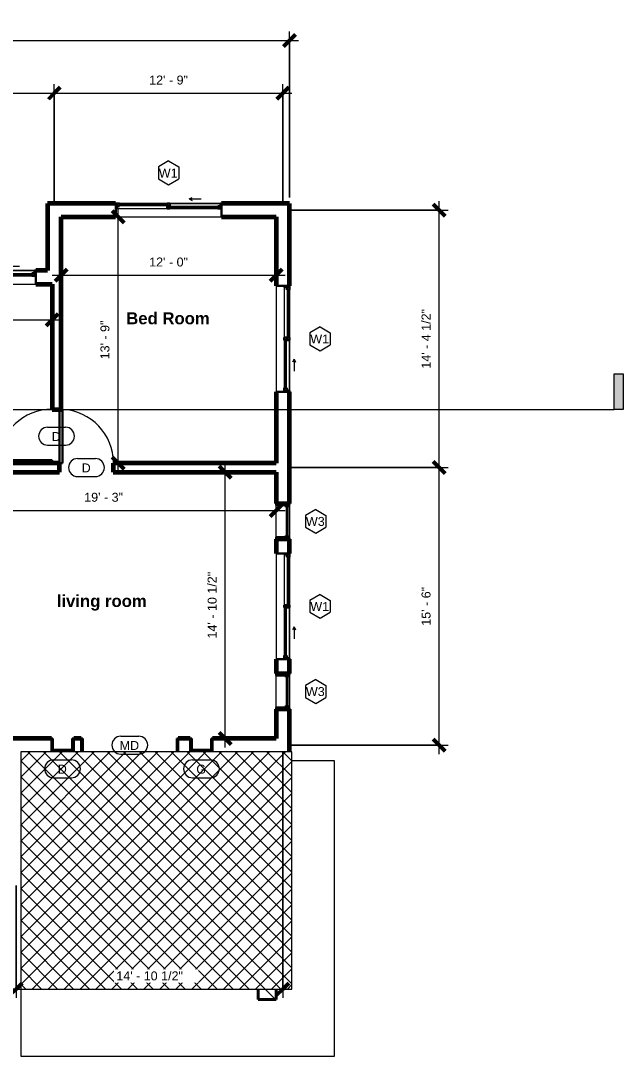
# Model space of a CAD drawing. Header units: inches. Extents: x -958 to -40, y -318 to 466.
# Drawn here: x -443 to -40, y -310 to 384 of the extents above; entities that cross this region are included whole.
import ezdxf

# ---------------------------------------------------------------- set-up
doc = ezdxf.new("R2010")
doc.units = ezdxf.units.IN
doc.header["$MEASUREMENT"] = 0
for name, color, linetype, lineweight in [('A-ANNO-DIMS', 211, 'Continuous', 9), ('A-ANNO-DIMS-64', 211, 'Continuous', 9), ('A-AREA-IDEN', 2, 'Continuous', 9), ('A-COLS', 52, 'Continuous', 9), ('A-DETL-GENF', 92, 'Continuous', 9), ('A-DETL-THIN', 151, 'Continuous', 9), ('A-DOOR', 31, 'Continuous', 18), ('A-DOOR-FRAM', 31, 'Continuous', 30), ('A-DOOR-GLAZ', 31, 'Continuous', 40), ('A-DOOR-IDEN', 31, 'Continuous', 9), ('A-FLOR', 192, 'Continuous', 18), ('A-GLAZ', 151, 'Continuous', 18), ('A-GLAZ-IDEN', 152, 'Continuous', 9), ('A-WALL', 113, 'Continuous', 18), ('G-ANNO-SYMB', 111, 'Continuous', 9)]:
    doc.layers.add(name, color=color, linetype=linetype, lineweight=lineweight)
doc.styles.add('Arial', font='arial.ttf', dxfattribs={"height": 6})
doc.styles.add('Arial_B', font='arialbd.ttf', dxfattribs={"height": 8})
doc.dimstyles.new('Linear_-_3_32__Arial', dxfattribs={"dimscale": 12, "dimtxt": 6.121556, "dimasz": 0.666667, "dimexe": 0.5, "dimexo": 0.333333, "dimgap": 0.333333, "dimtad": 1, "dimdec": 5, "dimrnd": 0.03125, "dimzin": 1, "dimdsep": 46, "dimlunit": 4, "dimtxsty": 'Arial', "dimblk1": 'OBLIQUE', "dimblk2": 'OBLIQUE', "dimsah": 1, "dimcen": 0.09, "dimdle": 0.5, "dimazin": 0, "dimtfac": 1, "dimtdec": 4, "dimtix": 1, "dimtmove": 0, "dimatfit": 3, "dimfxl": 1, "dimtvp": 1, "dimtfill": 1, "dimfrac": 2, "dimtolj": 1, "dimtzin": 0, "dimarcsym": 2})

# ---------------------------------------------------------------- blocks, each defined once
blk = doc.blocks.new('Single-Flush - 36_ x 84_-358465-2_GROUND FLOOR')
at = {"layer": 'A-DOOR', "lineweight": 30}
for p, q in [((16, -3), (16, -39.01)), ((18, -3), (16, -3)), ((18, -3), (18, -39.01)), ((18, -39.01), (16, -39.01))]:
    blk.add_line(p, q, dxfattribs=at)
at = {"layer": 'A-DOOR', "lineweight": 9}
blk.add_arc((18, -3), 36.07, 180, 266.82115, dxfattribs=at)
blk = doc.blocks.new('M_Door-Exterior-Double-Full Glass-Wood_Clad - 1600 x 2400mm-364325-2_GROUND FLOOR')
at = {"layer": 'A-DOOR-FRAM'}
for p, q in [((-31.5, 4.37), (-32.48, 4.37)), ((-32.48, 4.37), (-32.48, -4.63)), ((-31.5, -4.63), (-31.5, 4.37)), ((31.5, 4.37), (31.5, -4.63)), ((32.48, 4.37), (31.5, 4.37)), ((32.48, -4.63), (32.48, 4.37))]:
    blk.add_line(p, q, dxfattribs=at)
blk = doc.blocks.new('M_Door-Exterior-Side_Lite-Full Arch Glass-Wood_Clad - 330 x 2400mm-365594-2_GROUND FLOOR')
at = {"layer": 'A-DOOR', "lineweight": 30}
for p, q in [((-6.5, 4.37), (-6.5, 3)), ((-6.5, 3), (6.5, 3)), ((6.5, 3), (6.5, 4.37))]:
    blk.add_line(p, q, dxfattribs=at)
at = {"layer": 'A-DOOR-FRAM'}
for p, q in [((-7.48, 4.37), (-7.48, -4.63)), ((-6.5, -4.63), (-6.5, 4.37)), ((6.5, 4.37), (6.5, -4.63)), ((7.48, -4.63), (7.48, 4.37)), ((-7.48, -4.63), (-6.5, -4.63)), ((6.5, -4.63), (7.48, -4.63))]:
    blk.add_line(p, q, dxfattribs=at)
at = {"layer": 'A-DOOR-GLAZ'}
blk.add_line((-6.5, 3.69), (6.5, 3.69), dxfattribs=at)
blk = doc.blocks.new('M_Window-Sliding-Double - 1800 x 1200mm-371444-2_GROUND FLOOR')
at = {"layer": 'A-GLAZ'}
for p, q in [((13.72, 7.35), (15.72, 8.35)), ((13.72, 7.35), (15.72, 6.35)), ((13.72, 7.35), (21.72, 7.35)), ((35.43, 4.35), (-35.43, 4.35)), ((-35.43, -4.65), (35.43, -4.65))]:
    blk.add_line(p, q, dxfattribs=at)
at = {"layer": 'A-GLAZ', "lineweight": 30}
for p, q in [((-35.43, 4.35), (-35.43, -4.65)), ((-35.43, 4.35), (-32.93, 4.35)), ((-35.43, 0.85), (-34.68, 0.85)), ((-34.68, 4.35), (-34.68, 0.85)), ((-32.93, 2.6), (-34.68, 2.6)), ((-32.93, 4.35), (-32.93, 2.6)), ((-0.88, 0.85), (-0.88, 4.35)), ((-0.88, 4.35), (0.87, 4.35)), ((0.87, 2.6), (-0.88, 2.6)), ((-0.88, 0.85), (0.87, 0.85)), ((0.87, 4.35), (0.87, 0.85)), ((32.93, 2.6), (32.93, 0.85)), ((34.68, 2.6), (32.93, 2.6)), ((32.93, 0.85), (35.43, 0.85)), ((34.68, 4.35), (35.43, 4.35)), ((34.68, 4.35), (34.68, 0.85)), ((35.43, -4.65), (35.43, 4.35))]:
    blk.add_line(p, q, dxfattribs=at)
at = {"layer": 'A-GLAZ', "lineweight": 9}
for p, q in [((-34.68, 0.85), (-0.88, 0.85)), ((-32.93, 4.35), (-0.88, 4.35)), ((0.87, 4.35), (34.68, 4.35)), ((0.87, 0.85), (32.93, 0.85))]:
    blk.add_line(p, q, dxfattribs=at)
at = {"layer": 'A-GLAZ', "lineweight": 40}
for p, q in [((-32.93, 3.47), (-0.88, 3.47)), ((0.87, 1.73), (32.93, 1.73))]:
    blk.add_line(p, q, dxfattribs=at)
blk = doc.blocks.new('M_Window-Sliding-Double - 1500 x 1500mm-371600-2_GROUND FLOOR')
at = {"layer": 'A-GLAZ'}
for p, q in [((10.76, 7.35), (12.76, 8.35)), ((10.76, 7.35), (12.76, 6.35)), ((10.76, 7.35), (18.76, 7.35)), ((29.53, 4.35), (-29.53, 4.35)), ((-29.53, -4.65), (29.53, -4.65))]:
    blk.add_line(p, q, dxfattribs=at)
at = {"layer": 'A-GLAZ', "lineweight": 30}
for p, q in [((-29.53, 4.35), (-29.53, -4.65)), ((-29.53, 4.35), (-27.03, 4.35)), ((-29.53, 0.85), (-28.78, 0.85)), ((-28.78, 4.35), (-28.78, 0.85)), ((-27.03, 2.6), (-28.78, 2.6)), ((-27.03, 4.35), (-27.03, 2.6)), ((-0.88, 0.85), (-0.88, 4.35)), ((-0.88, 4.35), (0.87, 4.35)), ((0.87, 2.6), (-0.88, 2.6)), ((-0.88, 0.85), (0.87, 0.85)), ((0.87, 4.35), (0.87, 0.85)), ((27.03, 2.6), (27.03, 0.85)), ((28.78, 2.6), (27.03, 2.6)), ((27.03, 0.85), (29.53, 0.85)), ((28.78, 4.35), (29.53, 4.35)), ((28.78, 4.35), (28.78, 0.85)), ((29.53, -4.65), (29.53, 4.35))]:
    blk.add_line(p, q, dxfattribs=at)
at = {"layer": 'A-GLAZ', "lineweight": 9}
for p, q in [((-28.78, 0.85), (-0.88, 0.85)), ((-27.03, 4.35), (-0.88, 4.35)), ((0.87, 4.35), (28.78, 4.35)), ((0.87, 0.85), (27.03, 0.85))]:
    blk.add_line(p, q, dxfattribs=at)
at = {"layer": 'A-GLAZ', "lineweight": 40}
for p, q in [((-27.03, 3.47), (-0.88, 3.47)), ((0.87, 1.73), (27.03, 1.73))]:
    blk.add_line(p, q, dxfattribs=at)
blk = doc.blocks.new('Fixed - 24_ x 72_-371668-2_GROUND FLOOR')
at = {"layer": 'A-GLAZ', "lineweight": 30}
for p, q in [((-13.5, 4.5), (-12.75, 4.5)), ((-12.75, 2), (-12.75, 4.5)), ((-12.75, 3.75), (-12.75, 2)), ((-12.75, 3.75), (-11, 3.75)), ((-12.75, 2), (-11, 2)), ((-12.75, 2), (-12.25, 2)), ((-12.25, -4.5), (-12.25, 2)), ((-11, 3.75), (-11, 2)), ((8, 3.75), (8, 2)), ((9.75, 3.75), (8, 3.75)), ((9.75, 2), (8, 2)), ((9.25, 2), (9.75, 2)), ((9.25, 2), (9.25, -4.5)), ((9.75, 2), (9.75, 4.5)), ((10.5, 4.5), (9.75, 4.5)), ((9.75, 3.75), (9.75, 2)), ((-12.25, -4.5), (-13.5, -4.5)), ((9.25, -4.5), (10.5, -4.5))]:
    blk.add_line(p, q, dxfattribs=at)
at = {"layer": 'A-GLAZ', "lineweight": 40}
blk.add_line((-11, 2.875), (8, 2.875), dxfattribs=at)
blk = doc.blocks.new('Door Tag - Door Tag-41184-2_GROUND FLOOR')
at = {"layer": 'A-DOOR-IDEN'}
for p, q in [((-0.09375, 0.09375), (0.09375, 0.09375)), ((-0.09375, -0.09375), (0.09375, -0.09375))]:
    blk.add_line(p, q, dxfattribs=at)
for centre, start, end in [((-0.09375, 0), 90, 270), ((0.09375, 0), 270, 90)]:
    blk.add_arc(centre, 0.09375, start, end, dxfattribs=at)
blk = doc.blocks.new('Window Tag - Window Tag-41068-2_GROUND FLOOR')
at = {"layer": 'A-GLAZ-IDEN'}
for p, q in [((0, 0.125), (-0.107, 0.062)), ((0, 0.125), (0.107, 0.062)), ((-0.107, 0.062), (-0.107, -0.062)), ((0.107, 0.062), (0.107, -0.062)), ((-0.107, -0.062), (0, -0.125)), ((0, -0.125), (0.107, -0.062))]:
    blk.add_line(p, q, dxfattribs=at)
blk = doc.blocks.new('DIMBLOCK2-2_GROUND FLOOR')
at = {"layer": 'A-ANNO-DIMS-64'}
for p, q in [((-504.99, 261.02), (-504.99, 341.39)), ((-420.99, 261.02), (-420.99, 341.39)), ((-504.99, 335.39), (-420.99, 335.39)), ((-504.99, 335.39), (-504.99, 261.02)), ((-420.99, 335.39), (-420.99, 261.02))]:
    blk.add_line(p, q, dxfattribs=at)
at = {"layer": 'A-ANNO-DIMS-64', "lineweight": 50}
for p, q in [((-504.99, 335.39), (-508.99, 331.39)), ((-504.99, 335.39), (-500.99, 339.39)), ((-420.99, 335.39), (-424.99, 331.39)), ((-420.99, 335.39), (-416.99, 339.39))]:
    blk.add_line(p, q, dxfattribs=at)
at = {"layer": 'A-ANNO-DIMS-64', "color": 0, "insert": (-473.68, 347.18), "char_height": 6, "width": 25.654, "attachment_point": 1, "line_spacing_factor": 0.941778, "style": 'Arial', "bg_fill": 3, "box_fill_scale": 1.25, "bg_fill_color": 256, "bg_fill_true_color": 13158600, "bg_fill_transparency": 0}
blk.add_mtext('7\' - 0"', dxfattribs=at)
blk = doc.blocks.new('_Oblique')
at = {"color": 0, "linetype": 'ByBlock', "lineweight": -2}
blk.add_line((-0.5, -0.5), (0.5, 0.5), dxfattribs=at)
blk = doc.blocks.new('DIMBLOCK3-2_GROUND FLOOR')
at = {"layer": 'A-ANNO-DIMS-64'}
for p, q in [((-420.99, 261.02), (-420.99, 341.39)), ((-267.99, 261.02), (-267.99, 341.39)), ((-420.99, 335.39), (-261.99, 335.39)), ((-420.99, 335.39), (-420.99, 261.02)), ((-267.99, 335.39), (-267.99, 261.02))]:
    blk.add_line(p, q, dxfattribs=at)
at = {"layer": 'A-ANNO-DIMS-64', "lineweight": 50}
for p, q in [((-420.99, 335.39), (-424.99, 331.39)), ((-420.99, 335.39), (-416.99, 339.39)), ((-267.99, 335.39), (-271.99, 331.39)), ((-267.99, 335.39), (-263.99, 339.39))]:
    blk.add_line(p, q, dxfattribs=at)
at = {"layer": 'A-ANNO-DIMS-64', "color": 0, "insert": (-357.48, 347.18), "char_height": 6, "width": 31.1917, "attachment_point": 1, "line_spacing_factor": 0.941778, "style": 'Arial', "bg_fill": 3, "box_fill_scale": 1.25, "bg_fill_color": 256, "bg_fill_true_color": 13158600, "bg_fill_transparency": 0}
blk.add_mtext('12\' - 9"', dxfattribs=at)
blk = doc.blocks.new('DIMBLOCK4-2_GROUND FLOOR')
at = {"layer": 'A-ANNO-DIMS-64'}
for p, q in [((-263.99, 84.52), (-157.31, 84.52)), ((-163.31, 84.52), (-263.99, 84.52)), ((-163.31, -107.48), (-163.31, 84.52)), ((-263.99, -101.48), (-157.31, -101.48)), ((-163.31, -101.48), (-263.99, -101.48))]:
    blk.add_line(p, q, dxfattribs=at)
at = {"layer": 'A-ANNO-DIMS-64', "lineweight": 50}
for p, q in [((-163.31, 84.52), (-167.31, 88.52)), ((-163.31, 84.52), (-159.31, 80.52)), ((-163.31, -101.48), (-167.31, -97.48)), ((-163.31, -101.48), (-159.31, -105.48))]:
    blk.add_line(p, q, dxfattribs=at)
at = {"layer": 'A-ANNO-DIMS-64', "color": 0, "insert": (-175.1, -21.48), "char_height": 6, "width": 31.1917, "attachment_point": 1, "rotation": 90, "line_spacing_factor": 0.941778, "style": 'Arial', "bg_fill": 3, "box_fill_scale": 1.25, "bg_fill_color": 256, "bg_fill_true_color": 13158600, "bg_fill_transparency": 0}
blk.add_mtext('15\' - 6"', dxfattribs=at)
blk = doc.blocks.new('DIMBLOCK5-2_GROUND FLOOR')
at = {"layer": 'A-ANNO-DIMS-64'}
for p, q in [((-263.99, 257.02), (-157.31, 257.02)), ((-163.31, 257.02), (-263.99, 257.02)), ((-163.31, 84.52), (-163.31, 263.02)), ((-263.99, 84.52), (-157.31, 84.52)), ((-163.31, 84.52), (-263.99, 84.52))]:
    blk.add_line(p, q, dxfattribs=at)
at = {"layer": 'A-ANNO-DIMS-64', "lineweight": 50}
for p, q in [((-163.31, 257.02), (-167.31, 261.02)), ((-163.31, 257.02), (-159.31, 253.02)), ((-163.31, 84.52), (-167.31, 88.52)), ((-163.31, 84.52), (-159.31, 80.52))]:
    blk.add_line(p, q, dxfattribs=at)
at = {"layer": 'A-ANNO-DIMS-64', "color": 0, "insert": (-175.1, 150.8), "char_height": 6, "width": 47.9177, "attachment_point": 1, "rotation": 90, "line_spacing_factor": 0.941778, "style": 'Arial', "bg_fill": 3, "box_fill_scale": 1.25, "bg_fill_color": 256, "bg_fill_true_color": 13158600, "bg_fill_transparency": 0}
blk.add_mtext('14\' - 4 1/2"', dxfattribs=at)
blk = doc.blocks.new('DIMBLOCK7-2_GROUND FLOOR')
at = {"layer": 'A-ANNO-DIMS-64'}
for p, q in [((-548.49, -195.48), (-548.49, -270.9)), ((-548.49, -264.9), (-548.49, -195.48)), ((-446.49, -195.48), (-446.49, -270.9)), ((-446.49, -264.9), (-446.49, -195.48)), ((-548.49, -264.9), (-446.49, -264.9))]:
    blk.add_line(p, q, dxfattribs=at)
at = {"layer": 'A-ANNO-DIMS-64', "lineweight": 50}
for p, q in [((-548.49, -264.9), (-544.49, -260.9)), ((-446.49, -264.9), (-442.49, -260.9)), ((-548.49, -264.9), (-552.49, -268.9)), ((-446.49, -264.9), (-450.49, -268.9))]:
    blk.add_line(p, q, dxfattribs=at)
at = {"layer": 'A-ANNO-DIMS-64', "color": 0, "insert": (-508.18, -253.11), "char_height": 6, "width": 25.654, "attachment_point": 1, "line_spacing_factor": 0.941778, "style": 'Arial', "bg_fill": 3, "box_fill_scale": 1.25, "bg_fill_color": 256, "bg_fill_true_color": 13158600, "bg_fill_transparency": 0}
blk.add_mtext('8\' - 6"', dxfattribs=at)
blk = doc.blocks.new('DIMBLOCK8-2_GROUND FLOOR')
at = {"layer": 'A-ANNO-DIMS-64'}
for p, q in [((-267.99, -105.48), (-267.99, -270.9)), ((-267.99, -264.9), (-267.99, -105.48)), ((-446.49, -195.48), (-446.49, -270.9)), ((-446.49, -264.9), (-446.49, -195.48)), ((-446.49, -264.9), (-261.99, -264.9))]:
    blk.add_line(p, q, dxfattribs=at)
at = {"layer": 'A-ANNO-DIMS-64', "lineweight": 50}
for p, q in [((-446.49, -264.9), (-442.49, -260.9)), ((-267.99, -264.9), (-263.99, -260.9)), ((-446.49, -264.9), (-450.49, -268.9)), ((-267.99, -264.9), (-271.99, -268.9))]:
    blk.add_line(p, q, dxfattribs=at)
at = {"layer": 'A-ANNO-DIMS-64', "color": 0, "insert": (-379.51, -253.11), "char_height": 6, "width": 53.4553, "attachment_point": 1, "line_spacing_factor": 0.941778, "style": 'Arial', "bg_fill": 3, "box_fill_scale": 1.25, "bg_fill_color": 256, "bg_fill_true_color": 13158600, "bg_fill_transparency": 0}
blk.add_mtext('14\' - 10 1/2"', dxfattribs=at)
blk = doc.blocks.new('DIMBLOCK11-2_GROUND FLOOR')
at = {"layer": 'A-ANNO-DIMS-64', "lineweight": 50}
for p, q in [((-503.49, 183.51), (-499.49, 187.51)), ((-422.49, 183.51), (-418.49, 187.51)), ((-503.49, 183.51), (-507.49, 179.51)), ((-422.49, 183.51), (-426.49, 179.51))]:
    blk.add_line(p, q, dxfattribs=at)
at = {"layer": 'A-ANNO-DIMS-64'}
for p, q in [((-509.49, 183.51), (-416.49, 183.51)), ((-503.49, 185.17), (-503.49, 177.51)), ((-503.49, 183.51), (-503.49, 185.17)), ((-422.49, 185.17), (-422.49, 177.51)), ((-422.49, 183.51), (-422.49, 185.17))]:
    blk.add_line(p, q, dxfattribs=at)
at = {"layer": 'A-ANNO-DIMS-64', "color": 0, "insert": (-473.68, 195.3), "char_height": 6, "width": 25.654, "attachment_point": 1, "line_spacing_factor": 0.941778, "style": 'Arial', "bg_fill": 3, "box_fill_scale": 1.25, "bg_fill_color": 256, "bg_fill_true_color": 13158600, "bg_fill_transparency": 0}
blk.add_mtext('6\' - 9"', dxfattribs=at)
blk = doc.blocks.new('DIMBLOCK13-2_GROUND FLOOR')
at = {"layer": 'A-ANNO-DIMS-64', "lineweight": 50}
for p, q in [((-416.49, 213.46), (-412.49, 217.46)), ((-272.49, 213.46), (-268.49, 217.46)), ((-416.49, 213.46), (-420.49, 209.46)), ((-272.49, 213.46), (-276.49, 209.46))]:
    blk.add_line(p, q, dxfattribs=at)
at = {"layer": 'A-ANNO-DIMS-64'}
for p, q in [((-422.49, 213.46), (-266.49, 213.46)), ((-416.49, 215.12), (-416.49, 207.46)), ((-416.49, 213.46), (-416.49, 215.12)), ((-272.49, 215.12), (-272.49, 207.46)), ((-272.49, 213.46), (-272.49, 215.12))]:
    blk.add_line(p, q, dxfattribs=at)
at = {"layer": 'A-ANNO-DIMS-64', "color": 0, "insert": (-357.48, 225.25), "char_height": 6, "width": 31.1917, "attachment_point": 1, "line_spacing_factor": 0.941778, "style": 'Arial', "bg_fill": 3, "box_fill_scale": 1.25, "bg_fill_color": 256, "bg_fill_true_color": 13158600, "bg_fill_transparency": 0}
blk.add_mtext('12\' - 0"', dxfattribs=at)
blk = doc.blocks.new('DIMBLOCK14-2_GROUND FLOOR')
at = {"layer": 'A-ANNO-DIMS-64'}
for p, q in [((-378.31, 81.52), (-378.31, 258.52)), ((-379.97, 252.52), (-372.31, 252.52)), ((-378.31, 252.52), (-379.97, 252.52)), ((-379.97, 87.52), (-372.31, 87.52)), ((-378.31, 87.52), (-379.97, 87.52))]:
    blk.add_line(p, q, dxfattribs=at)
at = {"layer": 'A-ANNO-DIMS-64', "lineweight": 50}
for p, q in [((-378.31, 252.52), (-382.31, 256.52)), ((-378.31, 252.52), (-374.31, 248.52)), ((-378.31, 87.52), (-382.31, 91.52)), ((-378.31, 87.52), (-374.31, 83.52))]:
    blk.add_line(p, q, dxfattribs=at)
at = {"layer": 'A-ANNO-DIMS-64', "color": 0, "insert": (-390.1, 157.02), "char_height": 6, "width": 31.1917, "attachment_point": 1, "rotation": 90, "line_spacing_factor": 0.941778, "style": 'Arial', "bg_fill": 3, "box_fill_scale": 1.25, "bg_fill_color": 256, "bg_fill_true_color": 13158600, "bg_fill_transparency": 0}
blk.add_mtext('13\' - 9"', dxfattribs=at)
blk = doc.blocks.new('DIMBLOCK15-2_GROUND FLOOR')
at = {"layer": 'A-ANNO-DIMS-64', "lineweight": 50}
for p, q in [((-306.56, 81.52), (-310.56, 85.52)), ((-306.56, 81.52), (-302.56, 77.52)), ((-306.56, -96.98), (-310.56, -92.98)), ((-306.56, -96.98), (-302.56, -100.98))]:
    blk.add_line(p, q, dxfattribs=at)
at = {"layer": 'A-ANNO-DIMS-64'}
for p, q in [((-306.56, -102.98), (-306.56, 87.52)), ((-308.21, 81.52), (-300.56, 81.52)), ((-306.56, 81.52), (-308.21, 81.52)), ((-308.21, -96.98), (-300.56, -96.98)), ((-306.56, -96.98), (-308.21, -96.98))]:
    blk.add_line(p, q, dxfattribs=at)
at = {"layer": 'A-ANNO-DIMS-64', "color": 0, "insert": (-318.35, -30.01), "char_height": 6, "width": 53.4553, "attachment_point": 1, "rotation": 90, "line_spacing_factor": 0.941778, "style": 'Arial', "bg_fill": 3, "box_fill_scale": 1.25, "bg_fill_color": 256, "bg_fill_true_color": 13158600, "bg_fill_transparency": 0}
blk.add_mtext('14\' - 10 1/2"', dxfattribs=at)
blk = doc.blocks.new('DIMBLOCK16-2_GROUND FLOOR')
at = {"layer": 'A-ANNO-DIMS-64'}
for p, q in [((-509.49, 55.82), (-266.49, 55.82)), ((-503.49, 57.48), (-503.49, 49.82)), ((-503.49, 55.82), (-503.49, 57.48)), ((-272.49, 55.27), (-272.49, 61.82)), ((-272.49, 55.82), (-272.49, 55.27))]:
    blk.add_line(p, q, dxfattribs=at)
at = {"layer": 'A-ANNO-DIMS-64', "lineweight": 50}
for p, q in [((-503.49, 55.82), (-507.49, 51.82)), ((-503.49, 55.82), (-499.49, 59.82)), ((-272.49, 55.82), (-276.49, 51.82)), ((-272.49, 55.82), (-268.49, 59.82))]:
    blk.add_line(p, q, dxfattribs=at)
at = {"layer": 'A-ANNO-DIMS-64', "color": 0, "insert": (-400.98, 67.61), "char_height": 6, "width": 31.1917, "attachment_point": 1, "line_spacing_factor": 0.941778, "style": 'Arial', "bg_fill": 3, "box_fill_scale": 1.25, "bg_fill_color": 256, "bg_fill_true_color": 13158600, "bg_fill_transparency": 0}
blk.add_mtext('19\' - 3"', dxfattribs=at)
blk = doc.blocks.new('Section - 3_32_ x 3_8_-54337-2_GROUND FLOOR')
at = {"layer": 'G-ANNO-SYMB'}
blk.add_hatch(color=256, dxfattribs=at).paths.add_polyline_path([(0, 0.375), (0, 0), (-0.09375, 0), (-0.09375, 0.375)], flags=0)
for p, q in [((0, 0.375), (-0.09375, 0.375)), ((-0.09375, 0.375), (-0.09375, 0)), ((0, 0), (0, 0.375)), ((-0.09375, 0), (0, 0))]:
    blk.add_line(p, q, dxfattribs=at)
blk = doc.blocks.new('DIMBLOCK30-2_GROUND FLOOR')
at = {"layer": 'A-ANNO-DIMS-64'}
for p, q in [((-710.49, 265.52), (-710.49, 376.66)), ((-263.49, 265.52), (-263.49, 376.66)), ((-716.49, 370.66), (-257.49, 370.66)), ((-710.49, 370.66), (-710.49, 265.52)), ((-263.49, 370.66), (-263.49, 265.52))]:
    blk.add_line(p, q, dxfattribs=at)
at = {"layer": 'A-ANNO-DIMS-64', "lineweight": 50}
for p, q in [((-710.49, 370.66), (-714.49, 366.66)), ((-710.49, 370.66), (-706.49, 374.66)), ((-263.49, 370.66), (-267.49, 366.66)), ((-263.49, 370.66), (-259.49, 374.66))]:
    blk.add_line(p, q, dxfattribs=at)
at = {"layer": 'A-ANNO-DIMS-64', "color": 0, "insert": (-499.98, 382.45), "char_height": 6, "width": 31.1917, "attachment_point": 1, "line_spacing_factor": 0.941778, "style": 'Arial', "bg_fill": 3, "box_fill_scale": 1.25, "bg_fill_color": 256, "bg_fill_true_color": 13158600, "bg_fill_transparency": 0}
blk.add_mtext('37\' - 3"', dxfattribs=at)
blk = doc.blocks.new('DIMBLOCK31-2_GROUND FLOOR')
at = {"layer": 'A-ANNO-DIMS-64', "lineweight": 50}
for p, q in [((-896.72, 261.52), (-900.72, 265.52)), ((-896.72, 261.52), (-892.72, 257.52)), ((-896.72, -264.9), (-900.72, -260.9)), ((-896.72, -264.9), (-892.72, -268.9))]:
    blk.add_line(p, q, dxfattribs=at)
at = {"layer": 'A-ANNO-DIMS-64'}
for p, q in [((-896.72, 267.52), (-896.72, -270.9)), ((-714.49, 261.52), (-902.72, 261.52)), ((-896.72, 261.52), (-714.49, 261.52)), ((-447.49, -264.9), (-902.72, -264.9)), ((-896.72, -264.9), (-447.49, -264.9))]:
    blk.add_line(p, q, dxfattribs=at)
at = {"layer": 'A-ANNO-DIMS-64', "color": 0, "insert": (-908.51, -28.58), "char_height": 6, "width": 64.5306, "attachment_point": 1, "rotation": 90, "line_spacing_factor": 0.941778, "style": 'Arial', "bg_fill": 3, "box_fill_scale": 1.25, "bg_fill_color": 256, "bg_fill_true_color": 13158600, "bg_fill_transparency": 0}
blk.add_mtext('43\' - 10 13/32"', dxfattribs=at)

msp = doc.modelspace()

# ---------------------------------------------------------------- hatches: boundary and pattern name
at = {"layer": 'A-COLS'}
h = msp.add_hatch(dxfattribs=at)
h.set_pattern_fill('FP_1', color=256, style=0, pattern_type=2)
h.set_pattern_definition([(135, (0, 0), (-5.34148, -5.34148), [])])
h.paths.add_polyline_path([(-272.405963, -272.007205), (-272.405963, -264.897143), (-284.405963, -264.897143), (-284.405963, -272.007205)], flags=0)
at = {"layer": 'A-DETL-GENF'}
h = msp.add_hatch(dxfattribs=at)
h.set_pattern_fill('FP_2', style=0, pattern_type=2)
h.set_pattern_definition([(45, (0, 0), (-5.34148, 5.34148), []), (135, (0, 0), (-5.34148, -5.34148), [])])
h.paths.add_polyline_path([(-261.985972, -264.897143), (-261.985972, -105.983787), (-443.485972, -105.983787), (-443.485972, -264.897143), (-272.405963, -264.897143)], flags=0)

# ---------------------------------------------------------------- linework, layer by layer
at = {"layer": 'A-COLS', "lineweight": 40}
for p, q in [((-284.405963, -264.897143), (-284.405963, -272.007205)), ((-272.405963, -272.007205), (-272.405963, -264.897143)), ((-284.405963, -272.007205), (-272.405963, -272.007205))]:
    msp.add_line(p, q, dxfattribs=at)
at = {"layer": 'A-DETL-THIN'}
for p, q in [((-261.985972, -105.983787), (-443.485972, -105.983787)), ((-443.485972, -105.983787), (-443.485972, -264.897143)), ((-261.985972, -264.897143), (-261.985972, -105.983787)), ((-443.485972, -264.897143), (-261.985972, -264.897143))]:
    msp.add_line(p, q, dxfattribs=at)
at = {"layer": 'A-FLOR'}
for p, q in [((-233.485972, -111.983787), (-261.985972, -111.983787)), ((-233.485972, -309.983787), (-233.485972, -111.983787)), ((-443.485972, -264.897143), (-443.485972, -309.983787)), ((-443.485972, -309.983787), (-233.485972, -309.983787))]:
    msp.add_line(p, q, dxfattribs=at)
at = {"layer": 'A-WALL', "lineweight": 60}
for p, q in [((-425.485972, 261.516213), (-425.485972, 216.516213)), ((-379.919043, 261.516213), (-425.485972, 261.516213)), ((-263.485972, 261.516213), (-309.052901, 261.516213)), ((-263.485972, 206.199284), (-263.485972, 261.516213)), ((-416.485972, 252.516213), (-379.919043, 252.516213)), ((-416.485972, 123.516213), (-416.485972, 252.516213)), ((-309.052901, 252.516213), (-272.485972, 252.516213)), ((-272.485972, 252.516213), (-272.485972, 206.199284)), ((-425.485972, 216.516213), (-433.458413, 216.516213)), ((-433.458413, 207.516213), (-422.485972, 207.516213)), ((-422.485972, 207.516213), (-422.485972, 123.516213)), ((-272.485972, 135.333142), (-272.485972, 87.516213)), ((-263.485972, 60.516213), (-263.485972, 135.333142)), ((-422.485972, 123.516213), (-416.485972, 123.516213)), ((-417.485972, 87.516213), (-503.485972, 87.516213)), ((-417.485972, 81.516213), (-417.485972, 87.516213)), ((-272.485972, 87.516213), (-381.485972, 87.516213)), ((-381.485972, 87.516213), (-381.485972, 81.516213)), ((-503.485972, 81.516213), (-417.485972, 81.516213)), ((-381.485972, 81.516213), (-272.485972, 81.516213)), ((-272.485972, 81.516213), (-272.485972, 60.516213)), ((-272.485972, 60.516213), (-263.485972, 60.516213)), ((-272.485972, 36.516213), (-272.485972, 26.949284)), ((-263.485972, 36.516213), (-272.485972, 36.516213)), ((-263.485972, 26.949284), (-263.485972, 36.516213)), ((-272.485972, -43.916858), (-272.485972, -53.483787)), ((-263.485972, -53.483787), (-263.485972, -43.916858)), ((-272.485972, -53.483787), (-263.485972, -53.483787)), ((-272.485972, -77.483787), (-272.485972, -96.983787)), ((-263.485972, -77.483787), (-272.485972, -77.483787)), ((-263.485972, -105.983787), (-263.485972, -77.483787)), ((-422.966287, -96.983787), (-503.485972, -96.983787)), ((-402.966287, -96.983787), (-408.005657, -96.983787)), ((-329.966287, -96.983787), (-338.005657, -96.983787)), ((-272.485972, -96.983787), (-315.005657, -96.983787))]:
    msp.add_line(p, q, dxfattribs=at)
at = {"layer": 'A-WALL'}
for p, q in [((-272.485972, 36.516213), (-272.485972, 60.516213)), ((-263.485972, 60.516213), (-263.485972, 36.516213)), ((-272.485972, -77.483787), (-272.485972, -53.483787)), ((-263.485972, -53.483787), (-263.485972, -77.483787))]:
    msp.add_line(p, q, dxfattribs=at)

# ---------------------------------------------------------------- block references
at = {"layer": 'A-DOOR'}
for name, p, rotation in [('Single-Flush - 36_ x 84_-358465-2_GROUND FLOOR', (-419.485972, 105.516213), 269.9999999999999), ('Single-Flush - 36_ x 84_-358465-2_GROUND FLOOR', (-399.485972, 84.516213), 180), ('M_Door-Exterior-Side_Lite-Full Arch Glass-Wood_Clad - 330 x 2400mm-365594-2_GROUND FLOOR', (-415.485972, -101.608787), 180), ('M_Door-Exterior-Side_Lite-Full Arch Glass-Wood_Clad - 330 x 2400mm-365594-2_GROUND FLOOR', (-322.485972, -101.608787), 180)]:
    msp.add_blockref(name, p, dxfattribs=dict(at, rotation=rotation))
msp.add_blockref('M_Door-Exterior-Double-Full Glass-Wood_Clad - 1600 x 2400mm-364325-2_GROUND FLOOR', (-370.485972, -101.358787), dxfattribs=at)
at = {"layer": 'A-DOOR-IDEN', "xscale": 63.99999999999997, "yscale": 63.99999999999997, "zscale": 63.99999999999997}
for p in [(-419.485972, 105.516213), (-399.485972, 84.516213), (-370.485972, -101.483787), (-415.485972, -117.36237), (-322.485972, -117.36237)]:
    msp.add_blockref('Door Tag - Door Tag-41184-2_GROUND FLOOR', p, dxfattribs=at)
at = {"layer": 'A-GLAZ'}
for name, p in [('M_Window-Sliding-Double - 1800 x 1200mm-371444-2_GROUND FLOOR', (-344.485972, 257.166213)), ('M_Window-Sliding-Double - 1500 x 1500mm-371600-2_GROUND FLOOR', (-462.985972, 212.166213))]:
    msp.add_blockref(name, p, dxfattribs=at)
at = {"layer": 'A-GLAZ', "rotation": 270}
for name, p in [('M_Window-Sliding-Double - 1800 x 1200mm-371444-2_GROUND FLOOR', (-267.835972, 170.766213)), ('Fixed - 24_ x 72_-371668-2_GROUND FLOOR', (-267.985972, 47.016213)), ('M_Window-Sliding-Double - 1800 x 1200mm-371444-2_GROUND FLOOR', (-267.835972, -8.483787)), ('Fixed - 24_ x 72_-371668-2_GROUND FLOOR', (-267.985972, -66.983787))]:
    msp.add_blockref(name, p, dxfattribs=at)
at = {"layer": 'A-GLAZ-IDEN', "xscale": 63.99999999999997, "yscale": 63.99999999999997, "zscale": 63.99999999999997}
for p in [(-344.485972, 281.968969), (-243.033216, 170.766213), (-245.985972, 48.516213), (-243.033216, -8.483787), (-245.985972, -65.483787)]:
    msp.add_blockref('Window Tag - Window Tag-41068-2_GROUND FLOOR', p, dxfattribs=at)
at = {"layer": 'G-ANNO-SYMB', "extrusion": (0, 0, -1), "xscale": 63.99999999999997, "yscale": 63.99999999999997, "zscale": 63.99999999999997}
msp.add_blockref('Section - 3_32_ x 3_8_-54337-2_GROUND FLOOR', (46.033851, 123.414123), dxfattribs=at)

# ---------------------------------------------------------------- texts
at = {"layer": 'A-AREA-IDEN', "char_height": 8, "attachment_point": 1, "style": 'Arial_B'}
for s, insert, width in [('Bed Room', (-372.826843, 188.520905), 67.67), ('living room', (-419.349396, -0.901093), 73.326)]:
    msp.add_mtext(s, dxfattribs=dict(at, insert=insert, width=width))
at = {"layer": 'A-DOOR-IDEN', "char_height": 6, "attachment_point": 1, "style": 'Arial'}
for s, insert, width in [('D', (-422.688323, 108.278814), 7.474), ('D', (-402.688323, 87.278814), 7.474), ('MD', (-377.266276, -98.721186), 16.16), ('D', (-418.688323, -114.59977), 7.474), ('G', (-325.927693, -114.59977), 8.08)]:
    msp.add_mtext(s, dxfattribs=dict(at, insert=insert, width=width))
at = {"layer": 'A-GLAZ-IDEN', "char_height": 6, "width": 15.756, "attachment_point": 1, "style": 'Arial'}
for s, insert in [('W1', (-351.011421, 284.872685)), ('W1', (-249.558665, 173.669929)), ('W3', (-252.511421, 51.419929)), ('W1', (-249.558665, -5.580071)), ('W3', (-252.511421, -62.580071))]:
    msp.add_mtext(s, dxfattribs=dict(at, insert=insert))

# ---------------------------------------------------------------- next in the draw order: dimensions: what is measured, and where the dimension line sits
at = {"layer": 'A-ANNO-DIMS'}
for base, p1, p2, override, picture, middle in [((-420.985972, 335.390779), (-504.985972, 257.016213), (-420.985972, 257.016213), {"dimpost": '<>', "dimfxl": 84}, 'DIMBLOCK2-2_GROUND FLOOR', (-462.985972, 342.454217)), ((-422.485972, 183.511503), (-503.485972, 189.168357), (-422.485972, 189.168357), {"dimpost": '<>', "dimfxl": 81}, 'DIMBLOCK11-2_GROUND FLOOR', (-462.985972, 190.574941)), ((-446.485972, -264.897143), (-548.485972, -191.483787), (-446.485972, -191.483787), {"dimpost": '<>', "dimfxl": 102}, 'DIMBLOCK7-2_GROUND FLOOR', (-497.485972, -257.833705))]:
    dim = msp.add_linear_dim(base=base, p1=p1, p2=p2, dimstyle='Linear_-_3_32__Arial', override=override, dxfattribs=at)
    dim.commit()
    dim.dimension.update_dxf_attribs({"geometry": picture, "text_midpoint": middle})
dim = msp.add_linear_dim(base=(-163.310728, 84.516213), p1=(-267.985972, -101.483787), p2=(-267.985972, 84.516213), angle=90, dimstyle='Linear_-_3_32__Arial', override={"dimpost": '<>', "dimfxl": 186}, dxfattribs=at)
dim.commit()
dim.dimension.update_dxf_attribs({"geometry": 'DIMBLOCK4-2_GROUND FLOOR', "text_midpoint": (-170.374166, -8.483787)})

# ---------------------------------------------------------------- next in the draw order: dimensions: what is measured, and where the dimension line sits
for base, p1, p2, override, picture, middle in [((-267.985972, 335.390779), (-420.985972, 257.016213), (-267.985972, 257.016213), {"dimpost": '<>', "dimfxl": 153}, 'DIMBLOCK3-2_GROUND FLOOR', (-344.485972, 342.454217)), ((-267.985972, -264.897143), (-446.485972, -191.483787), (-267.985972, -101.483787), {"dimpost": '<>', "dimfxl": 199.905603}, 'DIMBLOCK8-2_GROUND FLOOR', (-357.235972, -257.794824))]:
    dim = msp.add_linear_dim(base=base, p1=p1, p2=p2, dimstyle='Linear_-_3_32__Arial', override=override, dxfattribs=at)
    dim.commit()
    dim.dimension.update_dxf_attribs({"geometry": picture, "text_midpoint": middle})

# ---------------------------------------------------------------- next in the draw order: dimensions: what is measured, and where the dimension line sits
for base, p1, p2, override, picture, middle in [((-163.310728, 257.016213), (-267.985972, 84.516213), (-267.985972, 257.016213), {"dimpost": '<>', "dimfxl": 172.5}, 'DIMBLOCK5-2_GROUND FLOOR', (-170.413047, 170.766213)), ((-306.555888, 81.516213), (-312.212742, -96.983787), (-312.212742, 81.516213), {"dimpost": '<>', "dimfxl": 178.5}, 'DIMBLOCK15-2_GROUND FLOOR', (-313.658207, -7.733787))]:
    dim = msp.add_linear_dim(base=base, p1=p1, p2=p2, angle=90, dimstyle='Linear_-_3_32__Arial', override=override, dxfattribs=at)
    dim.commit()
    dim.dimension.update_dxf_attribs({"geometry": picture, "text_midpoint": middle})

# ---------------------------------------------------------------- next in the draw order: dimensions: what is measured, and where the dimension line sits
for base, p1, p2, override, picture, middle in [((-272.485972, 213.461176), (-416.485972, 219.11803), (-272.485972, 219.11803), {"dimpost": '<>', "dimfxl": 144}, 'DIMBLOCK13-2_GROUND FLOOR', (-344.485972, 220.524614)), ((-272.485972, 55.824611), (-503.485972, 61.481465), (-272.485972, 59.266213), {"dimpost": '<>', "dimfxl": 231.010622}, 'DIMBLOCK16-2_GROUND FLOOR', (-387.985972, 62.890095))]:
    dim = msp.add_linear_dim(base=base, p1=p1, p2=p2, dimstyle='Linear_-_3_32__Arial', override=override, dxfattribs=at)
    dim.commit()
    dim.dimension.update_dxf_attribs({"geometry": picture, "text_midpoint": middle})

# ---------------------------------------------------------------- next in the draw order: dimensions: what is measured, and where the dimension line sits
dim = msp.add_linear_dim(base=(-378.312986, 252.516213), p1=(-383.96984, 87.516213), p2=(-383.96984, 252.516213), angle=90, dimstyle='Linear_-_3_32__Arial', override={"dimpost": '<>', "dimfxl": 165}, dxfattribs=at)
dim.commit()
dim.dimension.update_dxf_attribs({"geometry": 'DIMBLOCK14-2_GROUND FLOOR', "text_midpoint": (-385.378471, 170.016213)})

# ---------------------------------------------------------------- next in the draw order: linework, layer by layer
at = {"layer": 'G-ANNO-SYMB'}
msp.add_line((-919.013471, 123.414123), (-46.033851, 123.414123), dxfattribs=at)

# ---------------------------------------------------------------- next in the draw order: dimensions: what is measured, and where the dimension line sits
at = {"layer": 'A-ANNO-DIMS'}
dim = msp.add_linear_dim(base=(-263.485972, 370.658167), p1=(-710.485972, 261.516213), p2=(-263.485972, 261.516213), dimstyle='Linear_-_3_32__Arial', override={"dimpost": '<>', "dimfxl": 447}, dxfattribs=at)
dim.commit()
dim.dimension.update_dxf_attribs({"geometry": 'DIMBLOCK30-2_GROUND FLOOR', "text_midpoint": (-486.985972, 377.723651)})

# ---------------------------------------------------------------- next in the draw order: dimensions: what is measured, and where the dimension line sits
dim = msp.add_linear_dim(base=(-896.72309, -264.897143), p1=(-710.485972, 261.516213), p2=(-443.485972, -264.897143), angle=90, dimstyle='Linear_-_3_32__Arial', override={"dimpost": '<>', "dimfxl": 590.254201}, dxfattribs=at)
dim.commit()
dim.dimension.update_dxf_attribs({"geometry": 'DIMBLOCK31-2_GROUND FLOOR', "text_midpoint": (-903.827456, -1.690465)})

doc.saveas('drawing.dxf')
